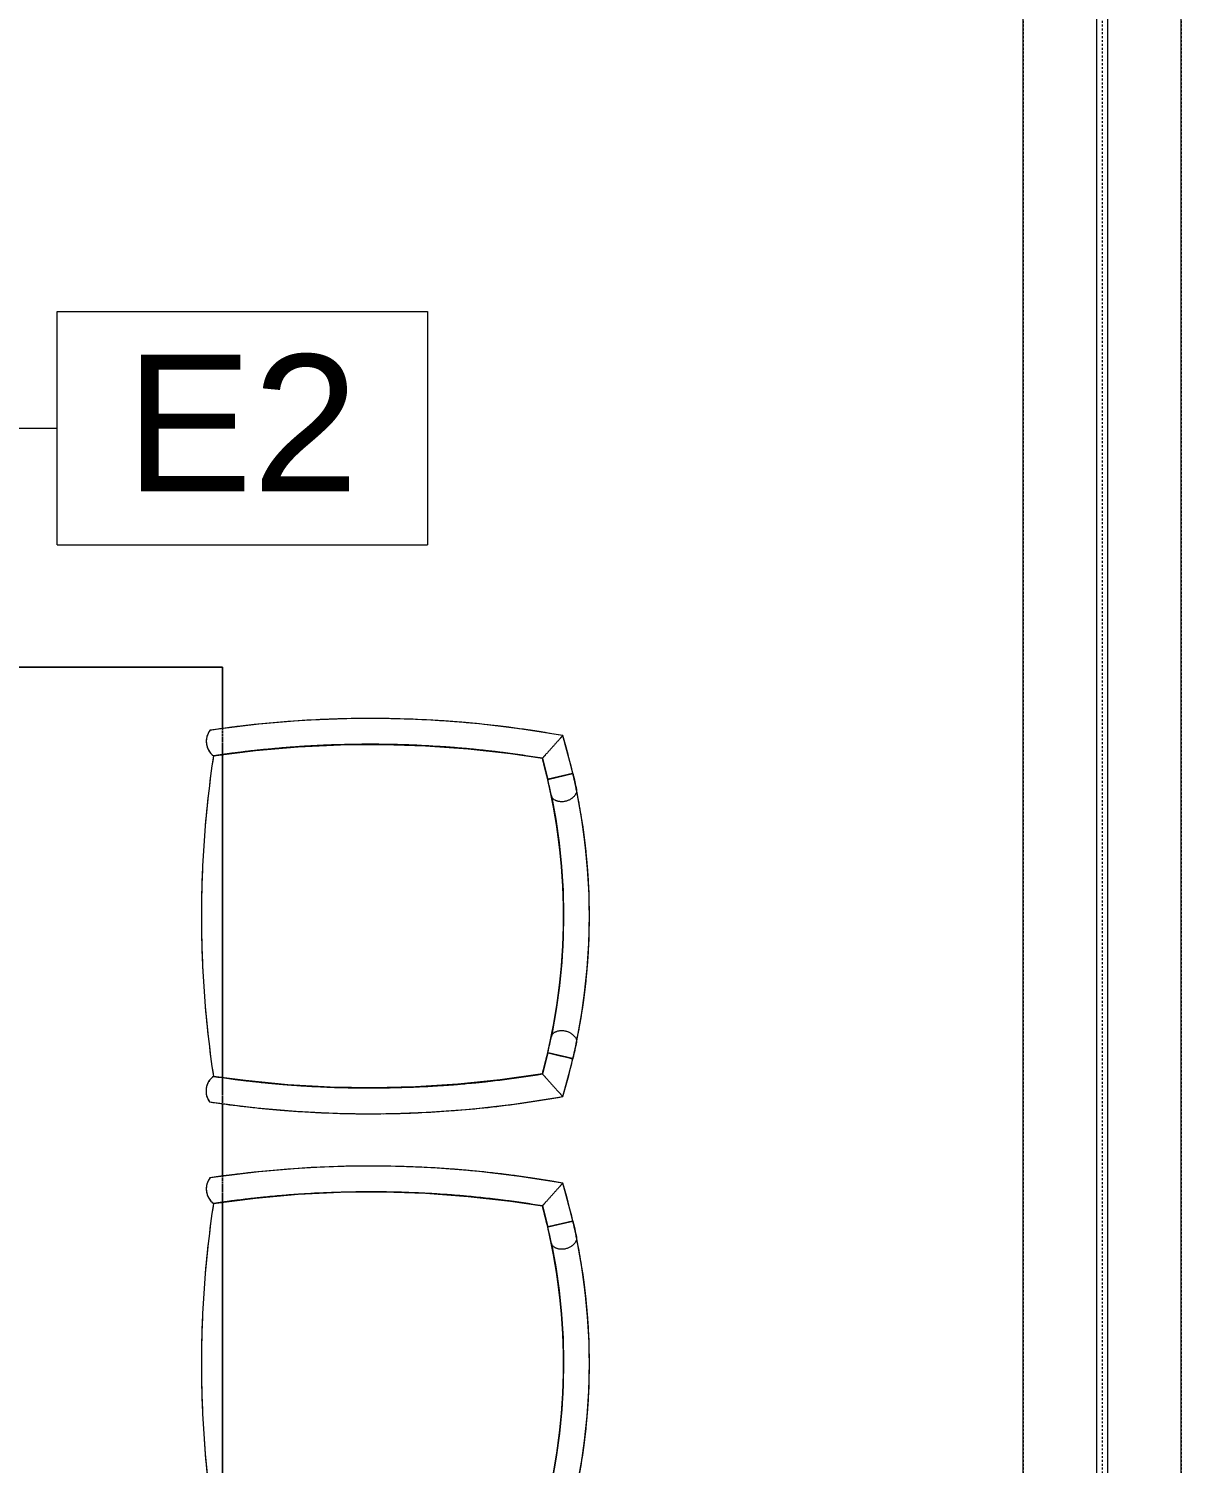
# Model space of a CAD drawing. Header units: inches. Extents: x 25273 to 28081, y 11840 to 13753.
# Drawn here: x 26092.5 to 26167.1, y 12304.3 to 12397.2 of the extents above; entities that cross this region are included whole.
import ezdxf

# ---------------------------------------------------------------- set-up
doc = ezdxf.new("R2010")
doc.units = ezdxf.units.IN
doc.header["$MEASUREMENT"] = 0
doc.linetypes.add('X1$0$Dash', pattern=[0.25, 0.125, -0.125])
for name, color, linetype, lineweight in [('X1$0$A-ANNO-KEYN', 231, 'Continuous', 9), ('X1$0$I-FURN', 30, 'Continuous', 9), ('X1$0$Q-SPCQ', 91, 'Continuous', 9), ('X1$0$Q-SPCQ-HDLN', 91, 'X1$0$Dash', 9)]:
    doc.layers.add(name, color=color, linetype=linetype, lineweight=lineweight)
doc.styles.add('X1$0$Arial', font='arial.ttf', dxfattribs={"height": 8.851796})

# ---------------------------------------------------------------- blocks, each defined once
blk = doc.blocks.new('X1$0$W- Folding_Partition - Modernfold 942-5327039-FIRST FLOOR POWER _ SIGNAL')
at = {"layer": 'X1$0$Q-SPCQ'}
for p, q in [((-356.837, 1.125), (-17.5, 1.125)), ((-17.5, -3.625), (-356.837, -3.625)), ((-356.837, -4.375), (-17.5, -4.375)), ((-356.837, -9.125), (-17.5, -9.125))]:
    blk.add_line(p, q, dxfattribs=at)
at = {"layer": 'X1$0$Q-SPCQ-HDLN'}
for p, q in [((-19, 1.125), (-355.587, 1.125)), ((-19, -4), (-355.587, -4)), ((-19, -9.125), (-355.587, -9.125))]:
    blk.add_line(p, q, dxfattribs=at)
blk = doc.blocks.new('X1$0$30 x 60 table1 - 30 x 60 table-4776371-FIRST FLOOR POWER _ SIGNAL')
at = {"layer": 'X1$0$I-FURN'}
for p, q in [((1903.347, 802.445), (1873.347, 802.445)), ((1873.347, 802.445), (1873.347, 799.712)), ((1873.347, 799.712), (1873.347, 802.445)), ((1873.347, 802.445), (1903.347, 802.445)), ((1903.347, 742.445), (1903.347, 802.445)), ((1903.347, 802.445), (1903.347, 771.851)), ((1873.347, 799.683), (1873.347, 799.629)), ((1873.347, 799.629), (1873.347, 799.683)), ((1873.347, 799.617), (1873.347, 799.54)), ((1873.347, 799.54), (1873.347, 799.617)), ((1873.347, 799.516), (1873.347, 799.246)), ((1873.347, 799.246), (1873.347, 799.516)), ((1873.347, 799.209), (1873.347, 799.059)), ((1873.347, 799.059), (1873.347, 799.209)), ((1873.347, 799.036), (1873.347, 798.495)), ((1873.347, 798.495), (1873.347, 799.036)), ((1873.347, 798.476), (1873.347, 798.218)), ((1873.347, 798.218), (1873.347, 798.476)), ((1873.347, 798.201), (1873.347, 798.123)), ((1873.347, 798.123), (1873.347, 798.201)), ((1873.347, 798.106), (1873.347, 798.054)), ((1873.347, 798.054), (1873.347, 798.106)), ((1873.347, 798.025), (1873.347, 777.134)), ((1873.347, 777.134), (1873.347, 798.025)), ((1873.347, 777.101), (1873.347, 777.049)), ((1873.347, 777.049), (1873.347, 777.101)), ((1873.347, 777.047), (1873.347, 776.964)), ((1873.347, 776.964), (1873.347, 777.047)), ((1873.347, 776.934), (1873.347, 776.833)), ((1873.347, 776.833), (1873.347, 776.934)), ((1873.347, 776.82), (1873.347, 776.508)), ((1873.347, 776.508), (1873.347, 776.82)), ((1873.347, 776.476), (1873.347, 776.32)), ((1873.347, 776.32), (1873.347, 776.476)), ((1873.347, 776.29), (1873.347, 775.941)), ((1873.347, 775.941), (1873.347, 776.29)), ((1873.347, 775.905), (1873.347, 775.78)), ((1873.347, 775.78), (1873.347, 775.905)), ((1873.347, 775.738), (1873.347, 775.642)), ((1873.347, 775.642), (1873.347, 775.738)), ((1873.347, 775.636), (1873.347, 775.551)), ((1873.347, 775.551), (1873.347, 775.636)), ((1873.347, 775.516), (1873.347, 775.468)), ((1873.347, 775.468), (1873.347, 775.516)), ((1873.347, 775.446), (1873.347, 770.712)), ((1873.347, 770.712), (1873.347, 775.446)), ((1903.347, 771.851), (1903.347, 742.445)), ((1873.347, 770.683), (1873.347, 770.629)), ((1873.347, 770.629), (1873.347, 770.683)), ((1873.347, 770.617), (1873.347, 770.54)), ((1873.347, 770.54), (1873.347, 770.617)), ((1873.347, 770.516), (1873.347, 770.246)), ((1873.347, 770.246), (1873.347, 770.516)), ((1873.347, 770.209), (1873.347, 770.059)), ((1873.347, 770.059), (1873.347, 770.209)), ((1873.347, 770.036), (1873.347, 769.495)), ((1873.347, 769.495), (1873.347, 770.036)), ((1873.347, 769.476), (1873.347, 769.218)), ((1873.347, 769.218), (1873.347, 769.476)), ((1873.347, 769.201), (1873.347, 769.123)), ((1873.347, 769.123), (1873.347, 769.201)), ((1873.347, 769.106), (1873.347, 769.054)), ((1873.347, 769.054), (1873.347, 769.106)), ((1873.347, 769.025), (1873.347, 748.134)), ((1873.347, 748.134), (1873.347, 769.025)), ((1873.347, 748.101), (1873.347, 748.049)), ((1873.347, 748.049), (1873.347, 748.101)), ((1873.347, 748.047), (1873.347, 747.964)), ((1873.347, 747.964), (1873.347, 748.047)), ((1873.347, 747.934), (1873.347, 747.833)), ((1873.347, 747.833), (1873.347, 747.934)), ((1873.347, 747.82), (1873.347, 747.508)), ((1873.347, 747.508), (1873.347, 747.82)), ((1873.347, 747.476), (1873.347, 747.32)), ((1873.347, 747.32), (1873.347, 747.476)), ((1873.347, 747.29), (1873.347, 746.941)), ((1873.347, 746.941), (1873.347, 747.29)), ((1873.347, 746.905), (1873.347, 746.78)), ((1873.347, 746.78), (1873.347, 746.905)), ((1873.347, 746.738), (1873.347, 746.642)), ((1873.347, 746.642), (1873.347, 746.738)), ((1873.347, 746.636), (1873.347, 746.551)), ((1873.347, 746.551), (1873.347, 746.636)), ((1873.347, 746.516), (1873.347, 746.468)), ((1873.347, 746.468), (1873.347, 746.516)), ((1873.347, 746.446), (1873.347, 742.445)), ((1873.347, 742.445), (1873.347, 746.446)), ((1873.347, 742.445), (1903.347, 742.445)), ((1902.845, 742.445), (1873.347, 742.445)), ((1903.347, 742.445), (1902.845, 742.445))]:
    blk.add_line(p, q, dxfattribs=at)
blk = doc.blocks.new('X1$0$F-Chairs1 - Side 05-4768635-FIRST FLOOR POWER _ SIGNAL')
at = {"layer": 'X1$0$I-FURN'}
for p, q in [((-10.988, 18.666), (-10.995, 18.568)), ((-8.858, 2.702), (-10.224, 3.05)), ((10.224, 3.05), (8.858, 2.702)), ((-9.242, 1.073), (-8.858, 2.702)), ((-8.865, 2.674), (-9.235, 1.101)), ((-9.235, 1.101), (-8.865, 2.674)), ((-9.05, 1.887), (-9.1, 1.677)), ((-9, 2.098), (-9.05, 1.887)), ((-8.954, 2.295), (-9, 2.098)), ((-8.865, 2.674), (-8.954, 2.295)), ((-8.858, 2.702), (-8.865, 2.674)), ((8.863, 2.681), (8.858, 2.702)), ((8.858, 2.702), (9.242, 1.073)), ((8.877, 2.621), (8.863, 2.681)), ((8.863, 2.681), (9.235, 1.101)), ((9.235, 1.101), (8.863, 2.681)), ((8.9, 2.524), (8.877, 2.621)), ((8.93, 2.395), (8.9, 2.524)), ((8.967, 2.241), (8.93, 2.395)), ((9.05, 1.887), (8.967, 2.241)), ((9.242, 1.073), (9.05, 1.887)), ((-9.216, 1.182), (-9.242, 1.073)), ((-9.242, 1.073), (-9.196, 1.062)), ((-9.185, 1.312), (-9.216, 1.182)), ((-9.146, 1.48), (-9.185, 1.312)), ((-9.1, 1.677), (-9.146, 1.48)), ((-2.068, 1.729), (-2.015, 1.726)), ((-2.015, 1.726), (-2.068, 1.729)), ((-1.877, 1.719), (-1.939, 1.722)), ((1.939, 1.722), (1.877, 1.719)), ((2.015, 1.726), (2.068, 1.729)), ((2.068, 1.729), (2.015, 1.726)), ((9.196, 1.062), (9.242, 1.073))]:
    blk.add_line(p, q, dxfattribs=at)
at = {"layer": 'X1$0$I-FURN', "flags": 128}
for points in [[(-12.036, 24.605), (-12.396, 21.804), (-12.644, 18.991), (-12.779, 16.17), (-12.801, 13.346), (-12.71, 10.524), (-12.506, 7.707), (-12.19, 4.901), (-11.762, 2.109), (-11.695, 1.733)], [(-11.157, 24.825), (-11.35, 24.838), (-11.533, 24.821), (-11.696, 24.78), (-11.833, 24.726), (-11.94, 24.669), (-12.011, 24.623), (-12.036, 24.605)], [(-10.381, 24.358), (-10.4, 24.383), (-10.454, 24.448), (-10.539, 24.533), (-10.654, 24.625), (-10.798, 24.711), (-10.968, 24.781), (-11.157, 24.825)], [(-10.224, 3.05), (-10.616, 5.779), (-10.898, 8.521), (-11.07, 11.273), (-11.132, 14.029), (-11.084, 16.786), (-10.926, 19.539), (-10.658, 22.283), (-10.381, 24.358)], [(10.381, 24.358), (10.732, 21.624), (10.974, 18.877), (11.106, 16.123), (11.128, 13.366), (11.039, 10.611), (10.84, 7.861), (10.531, 5.121), (10.224, 3.05)], [(11.158, 24.812), (10.97, 24.77), (10.8, 24.703), (10.655, 24.619), (10.54, 24.529), (10.454, 24.446), (10.4, 24.383), (10.381, 24.358)], [(12.04, 24.579), (12.014, 24.598), (11.943, 24.646), (11.836, 24.705), (11.699, 24.761), (11.536, 24.804), (11.352, 24.823), (11.158, 24.812)], [(11.695, 1.733), (12.139, 4.522), (12.47, 7.326), (12.689, 10.142), (12.795, 12.964), (12.788, 15.788), (12.669, 18.609), (12.436, 21.424), (12.091, 24.227), (12.04, 24.579)], [(7.794, 2.467), (6.273, 2.186), (4.743, 1.965), (3.205, 1.806), (1.661, 1.709), (0.115, 1.673), (-1.431, 1.7), (-2.975, 1.788), (-4.514, 1.938), (-6.046, 2.149), (-7.568, 2.421), (-7.794, 2.467)], [(-11.695, 1.733), (-10.142, 1.296), (-9.242, 1.073)], [(9.242, 1.073), (10.804, 1.474), (11.695, 1.733)], [(-8.177, 0.838), (-6.591, 0.542), (-4.995, 0.31), (-3.39, 0.143), (-1.78, 0.039), (-0.167, 0), (1.446, 0.026), (3.056, 0.116), (4.662, 0.27), (6.261, 0.489), (7.849, 0.771), (8.177, 0.838)]]:
    blk.add_lwpolyline(points, dxfattribs=at)
at = {"layer": 'X1$0$I-FURN'}
for centre, radius, start, end in [((0, -44.544), 69.68, 81.43212, 98.56788), ((0, -44.544), 69.68, 90, 94.28394), ((0, -44.544), 69.68, 90, 94.28394), ((0, -44.544), 69.68, 85.71606, 90), ((0, -44.544), 69.68, 85.71606, 90), ((57.799, 14.206), 70.605, 171.53082, 180.99603), ((57.799, 14.206), 70.605, 171.53082, 172.21358), ((-11.331, 23.657), 1.181, 36.43135, 126.6303), ((-11.331, 23.657), 1.181, 121.28212, 125.22045), ((-11.331, 23.657), 1.181, 115.24195, 121.27465), ((-11.331, 23.657), 1.181, 108.16448, 112.80226), ((-11.331, 23.657), 1.181, 101.93611, 108.14458), ((-11.331, 23.657), 1.181, 90.94027, 99.8598), ((-11.331, 23.657), 1.181, 81.48961, 85.91432), ((-11.331, 23.657), 1.181, 77.13788, 81.47183), ((57.799, 14.206), 68.932, 171.53082, 181.05057), ((-11.331, 23.657), 1.181, 63.13101, 72.02423), ((-11.331, 23.657), 1.181, 54.85079, 61.1686), ((-11.331, 23.657), 1.181, 50.26347, 54.82652), ((-11.331, 23.657), 1.181, 41.74044, 47.77297), ((57.799, 14.206), 68.932, 171.53082, 172.02337), ((57.799, 14.206), 68.932, 171.53082, 172.02337), ((57.799, 14.206), 68.932, 171.53082, 172.0236), ((-11.331, 23.657), 1.181, 37.82176, 41.72575), ((0, -44.544), 69.68, 94.28394, 98.56788), ((0, -44.544), 69.68, 94.28394, 98.56788), ((0, -44.544), 69.68, 81.43212, 85.71606), ((0, -44.544), 69.68, 81.43212, 85.71606), ((11.32, 23.642), 1.181, 52.47253, 142.68503), ((-57.799, 14.206), 68.932, 358.94943, 8.46918), ((-57.799, 14.206), 68.932, 7.97663, 8.46918), ((-57.799, 14.206), 68.932, 7.97663, 8.46918), ((-57.799, 14.206), 68.932, 7.97647, 8.46918), ((11.32, 23.642), 1.181, 137.46207, 141.31512), ((11.32, 23.642), 1.181, 131.48891, 137.46041), ((11.32, 23.642), 1.181, 124.45719, 128.82712), ((11.32, 23.642), 1.181, 116.91003, 124.45019), ((11.32, 23.642), 1.181, 107.31882, 116.19464), ((11.32, 23.642), 1.181, 97.89289, 102.02312), ((11.32, 23.642), 1.181, 93.19609, 97.88264), ((11.32, 23.642), 1.181, 79.45224, 88.3969), ((11.32, 23.642), 1.181, 71.13505, 77.04963), ((11.32, 23.642), 1.181, 66.26807, 71.11664), ((11.32, 23.642), 1.181, 57.91362, 64.01437), ((11.32, 23.642), 1.181, 53.90433, 57.89155), ((-57.799, 14.206), 70.605, 359.00397, 8.46918), ((-57.799, 14.206), 70.605, 7.78644, 8.44807), ((57.799, 14.206), 70.605, 172.21358, 175.25979), ((57.799, 14.206), 68.932, 172.02337, 176.13931), ((57.799, 14.206), 68.932, 172.02337, 176.13931), ((57.799, 14.206), 68.932, 172.0236, 175.7586), ((-57.799, 14.206), 68.932, 3.86069, 7.97663), ((-57.799, 14.206), 68.932, 3.86069, 7.97663), ((-57.799, 14.206), 68.932, 4.02327, 7.97647), ((-57.799, 14.206), 70.605, 4.72333, 7.78644), ((57.799, 14.206), 70.605, 175.26039, 178.98875), ((-57.799, 14.206), 70.605, 0.99858, 4.72318), ((57.799, 14.206), 68.932, 176.28429, 177.6702), ((57.799, 14.206), 68.932, 176.14562, 176.37249), ((57.799, 14.206), 68.932, 176.14562, 176.29069), ((57.799, 14.206), 68.932, 176.14007, 176.27834), ((57.799, 14.206), 68.932, 175.97764, 176.13556), ((57.799, 14.206), 68.932, 175.7586, 175.97673), ((-57.799, 14.206), 68.932, 3.86026, 4.02301), ((-57.799, 14.206), 68.932, 3.74234, 3.86069), ((-57.799, 14.206), 68.932, 3.74234, 3.86069), ((-57.799, 14.206), 68.932, 3.72227, 3.86026), ((-57.799, 14.206), 68.932, 2.33151, 3.71634), ((-57.799, 14.206), 68.932, 2.33188, 3.67325), ((-57.799, 14.206), 68.932, 2.33188, 3.67325), ((57.799, 14.206), 68.932, 176.37249, 177.66812), ((57.799, 14.206), 68.932, 176.37249, 177.66812), ((57.799, 14.206), 68.932, 177.66812, 180.74873), ((57.799, 14.206), 68.932, 177.66812, 180.74873), ((57.799, 14.206), 68.932, 177.6702, 180.29155), ((-57.799, 14.206), 68.932, 359.80878, 2.33188), ((-57.799, 14.206), 68.932, 359.80878, 2.33188), ((-57.799, 14.206), 68.932, 0.26183, 2.33151), ((57.799, 14.206), 70.605, 178.98924, 181.09655), ((-57.799, 14.206), 70.605, 357.27384, 0.99844), ((-57.799, 14.206), 68.932, 359.25127, 359.80878), ((-57.799, 14.206), 68.932, 359.25127, 359.80878), ((-57.799, 14.206), 68.932, 359.57736, 0.26183), ((57.799, 14.206), 68.932, 180.29155, 180.42264), ((57.799, 14.206), 68.932, 180.45244, 180.74958), ((57.799, 14.206), 68.932, 180.74873, 181.05057), ((57.799, 14.206), 68.932, 180.74873, 181.05057), ((57.799, 14.206), 68.932, 180.74958, 181.03006), ((-57.799, 14.206), 68.932, 358.94943, 359.11884), ((-57.799, 14.206), 68.932, 358.94943, 359.11884), ((-57.799, 14.206), 68.932, 358.97034, 359.25062), ((-57.799, 14.206), 68.932, 359.11884, 359.25127), ((-57.799, 14.206), 68.932, 359.11884, 359.25127), ((-57.799, 14.206), 68.932, 359.25062, 359.57714), ((57.799, 14.206), 70.605, 180.99603, 190.17565), ((57.799, 14.206), 70.605, 181.12528, 182.71772), ((57.799, 14.206), 68.932, 181.05057, 189.31445), ((57.799, 14.206), 68.932, 181.05057, 183.59598), ((57.799, 14.206), 68.932, 181.05057, 183.59598), ((57.799, 14.206), 68.932, 181.07953, 183.59584), ((-57.799, 14.206), 68.932, 350.68555, 358.94943), ((-57.799, 14.206), 68.932, 356.40429, 358.59288), ((-57.799, 14.206), 68.932, 358.14357, 358.65325), ((-57.799, 14.206), 68.932, 358.14357, 358.65325), ((-57.799, 14.206), 68.932, 358.59288, 358.92089), ((-57.799, 14.206), 68.932, 358.65325, 358.94943), ((-57.799, 14.206), 68.932, 358.65325, 358.94943), ((-57.799, 14.206), 70.605, 349.82435, 359.00397), ((-57.799, 14.206), 68.932, 356.40402, 358.14357), ((-57.799, 14.206), 68.932, 356.40402, 358.14357), ((57.799, 14.206), 70.605, 182.71807, 186.44668), ((-57.799, 14.206), 70.605, 353.5491, 357.27371), ((57.799, 14.206), 68.932, 183.59598, 185.01919), ((57.799, 14.206), 68.932, 183.59598, 185.01919), ((57.799, 14.206), 68.932, 183.59584, 184.86854), ((-57.799, 14.206), 68.932, 354.98081, 356.40402), ((-57.799, 14.206), 68.932, 354.98081, 356.40402), ((-57.799, 14.206), 68.932, 355.13146, 356.40429), ((57.799, 14.206), 68.932, 184.86893, 185.01962), ((57.799, 14.206), 68.932, 185.01962, 185.19314), ((57.799, 14.206), 68.932, 185.03172, 185.18251), ((57.799, 14.206), 68.932, 185.03172, 185.18251), ((57.799, 14.206), 68.932, 185.18251, 189.31445), ((57.799, 14.206), 68.932, 185.18251, 189.31445), ((57.799, 14.206), 68.932, 185.20109, 189.31445), ((-57.799, 14.206), 68.932, 350.68555, 354.96828), ((-57.799, 14.206), 68.932, 350.68555, 354.81749), ((-57.799, 14.206), 68.932, 350.68555, 354.79913), ((-57.799, 14.206), 68.932, 354.80707, 354.98047), ((-57.799, 14.206), 68.932, 354.81749, 354.96828), ((-57.799, 14.206), 68.932, 354.98047, 355.13129), ((57.799, 14.206), 70.605, 186.44689, 190.17565), ((-57.799, 14.206), 70.605, 349.82435, 353.549), ((0, 40.335), 38.662, 254.66605, 285.33395), ((0, 40.335), 38.662, 254.66605, 259.88781), ((0, 40.335), 38.662, 254.66605, 259.88781), ((0, 40.335), 38.662, 254.66605, 256.75454), ((0, 40.335), 38.662, 280.11219, 285.33395), ((0, 40.335), 38.662, 280.11219, 285.33395), ((0, 40.335), 38.662, 283.24546, 284.2897), ((0, 40.335), 38.662, 284.2897, 285.33395), ((0, 40.335), 38.662, 256.75454, 259.28332), ((0, 40.335), 38.662, 259.28332, 260.67135), ((0, 40.335), 38.662, 259.88781, 260.41991), ((0, 40.335), 38.662, 259.88781, 260.41991), ((0, 40.335), 38.662, 260.41991, 260.67398), ((0, 40.335), 38.662, 260.41991, 260.67398), ((0, 40.335), 38.662, 260.67135, 261.08965), ((0, 40.335), 38.662, 260.67398, 260.79963), ((0, 40.335), 38.662, 260.67398, 261.02756), ((0, 40.335), 38.662, 260.79963, 261.02756), ((0, 40.335), 38.662, 261.02756, 261.65191), ((0, 40.335), 38.662, 261.02756, 261.65191), ((0, 40.335), 38.662, 261.08965, 261.36682), ((0, 40.335), 38.662, 261.36682, 261.69183), ((0, 40.335), 38.662, 261.65191, 261.85219), ((0, 40.335), 38.662, 261.65191, 261.85219), ((0, 40.335), 38.662, 261.69183, 262.05273), ((0, 40.335), 38.662, 261.85219, 265.95503), ((0, 40.335), 38.662, 261.85219, 265.95503), ((0, 40.335), 38.662, 262.05273, 262.32622), ((0, 40.335), 38.662, 262.32622, 262.49872), ((0, 40.335), 38.662, 262.49872, 263.16338), ((0, 40.335), 38.662, 263.16338, 265.71334), ((0, 40.335), 38.662, 274.04497, 278.14781), ((0, 40.335), 38.662, 274.04497, 278.14781), ((0, 40.335), 38.662, 274.28666, 276.83662), ((0, 40.335), 38.662, 276.83662, 277.50128), ((0, 40.335), 38.662, 277.50128, 277.67378), ((0, 40.335), 38.662, 277.67378, 278.30817), ((0, 40.335), 38.662, 278.14781, 278.34809), ((0, 40.335), 38.662, 278.14781, 278.34809), ((0, 40.335), 38.662, 278.30817, 278.63318), ((0, 40.335), 38.662, 278.34809, 278.97244), ((0, 40.335), 38.662, 278.34809, 278.97244), ((0, 40.335), 38.662, 278.63318, 278.91035), ((0, 40.335), 38.662, 278.91035, 279.32865), ((0, 40.335), 38.662, 278.97244, 279.32602), ((0, 40.335), 38.662, 278.97244, 279.20037), ((0, 40.335), 38.662, 279.20037, 279.32602), ((0, 40.335), 38.662, 279.32602, 279.58009), ((0, 40.335), 38.662, 279.32602, 279.58009), ((0, 40.335), 38.662, 279.32865, 280.70733), ((0, 40.335), 38.662, 279.58009, 280.11219), ((0, 40.335), 38.662, 279.58009, 280.11219), ((0, 40.335), 38.662, 280.71668, 283.24546), ((0, 40.335), 40.335, 253.14459, 286.85541), ((0, 40.335), 40.335, 253.14459, 256.75454), ((0, 40.335), 40.335, 256.82105, 257.0112), ((0, 40.335), 40.335, 257.01211, 257.32251), ((0, 40.335), 40.335, 257.3256, 257.75132), ((0, 40.335), 38.662, 265.71334, 266.26853), ((0, 40.335), 38.662, 265.95503, 266.883), ((0, 40.335), 38.662, 265.95503, 266.883), ((0, 40.335), 38.662, 266.26853, 266.90281), ((0, 40.335), 38.662, 266.95082, 267.12529), ((0, 40.335), 38.662, 267.01253, 267.24505), ((0, 40.335), 38.662, 267.01253, 267.24505), ((0, 40.335), 38.662, 267.21752, 267.34226), ((0, 40.335), 38.662, 267.24505, 272.75495), ((0, 40.335), 38.662, 267.24505, 272.75495), ((0, 40.335), 38.662, 267.36015, 267.50142), ((0, 40.335), 38.662, 267.51483, 272.48517), ((0, 40.335), 38.662, 272.49858, 272.63985), ((0, 40.335), 38.662, 272.65774, 272.78248), ((0, 40.335), 38.662, 272.75495, 272.98747), ((0, 40.335), 38.662, 272.75495, 272.98747), ((0, 40.335), 38.662, 272.87471, 273.08387), ((0, 40.335), 38.662, 273.09719, 273.73147), ((0, 40.335), 38.662, 273.117, 274.04497), ((0, 40.335), 38.662, 273.117, 274.04497), ((0, 40.335), 38.662, 273.73147, 274.28666), ((0, 40.335), 40.335, 282.24868, 282.6744), ((0, 40.335), 40.335, 282.67749, 282.98789), ((0, 40.335), 40.335, 282.9888, 283.17895), ((0, 40.335), 40.335, 283.24546, 286.85541), ((0, 40.335), 40.335, 257.81163, 258.34667), ((0, 40.335), 40.335, 258.40115, 260.64623), ((0, 40.335), 40.335, 260.64623, 262.48225), ((0, 40.335), 40.335, 262.48225, 266.60596), ((0, 40.335), 40.335, 266.60596, 267.48813), ((0, 40.335), 40.335, 267.48813, 272.51187), ((0, 40.335), 40.335, 272.51187, 273.39404), ((0, 40.335), 40.335, 273.39404, 277.51775), ((0, 40.335), 40.335, 277.51775, 279.35377), ((0, 40.335), 40.335, 279.35377, 281.59885), ((0, 40.335), 40.335, 281.65333, 282.18837)]:
    blk.add_arc(centre, radius, start, end, dxfattribs=at)
for points, knots in [([(-10.224, 3.05), (-10.224, 3.049), (-10.231, 3.042), (-10.253, 3.023), (-10.275, 3.004), (-10.303, 2.979), (-10.336, 2.948), (-10.374, 2.914), (-10.409, 2.883), (-10.438, 2.857), (-10.469, 2.83), (-10.509, 2.793), (-10.56, 2.747), (-10.613, 2.699), (-10.669, 2.651), (-10.725, 2.6), (-10.782, 2.548), (-10.841, 2.495), (-10.9, 2.443), (-10.959, 2.39), (-11.018, 2.336), (-11.078, 2.284), (-11.137, 2.232), (-11.194, 2.18), (-11.251, 2.129), (-11.306, 2.08), (-11.359, 2.033), (-11.41, 1.987), (-11.459, 1.943), (-11.504, 1.903), (-11.546, 1.866), (-11.584, 1.832), (-11.617, 1.803), (-11.654, 1.77), (-11.686, 1.742), (-11.696, 1.734), (-11.695, 1.733)], [-1, -1, -1, -1, -0.944444, -0.916667, -0.888889, -0.861111, -0.833333, -0.805556, -0.777778, -0.763889, -0.75, -0.722222, -0.694444, -0.666667, -0.638889, -0.611111, -0.583333, -0.555556, -0.527778, -0.5, -0.472222, -0.444444, -0.416667, -0.388889, -0.361111, -0.333333, -0.305556, -0.277778, -0.25, -0.222222, -0.194444, -0.166667, -0.138889, -0.111111, -0.055556, 0, 0, 0, 0]), ([(11.695, 1.733), (11.696, 1.734), (11.686, 1.742), (11.654, 1.77), (11.617, 1.803), (11.584, 1.832), (11.546, 1.866), (11.511, 1.897), (11.481, 1.923), (11.451, 1.95), (11.41, 1.987), (11.359, 2.033), (11.306, 2.08), (11.251, 2.129), (11.194, 2.18), (11.137, 2.231), (11.078, 2.284), (11.018, 2.336), (10.959, 2.389), (10.9, 2.443), (10.841, 2.495), (10.782, 2.548), (10.725, 2.6), (10.669, 2.651), (10.613, 2.699), (10.56, 2.747), (10.509, 2.793), (10.461, 2.837), (10.416, 2.877), (10.374, 2.914), (10.336, 2.948), (10.303, 2.979), (10.275, 3.004), (10.253, 3.023), (10.231, 3.042), (10.224, 3.049), (10.224, 3.05)], [-1, -1, -1, -1, -0.944444, -0.888889, -0.861111, -0.833333, -0.805556, -0.777778, -0.763889, -0.75, -0.722222, -0.694444, -0.666667, -0.638889, -0.611111, -0.583333, -0.555556, -0.527778, -0.5, -0.472222, -0.444444, -0.416667, -0.388889, -0.361111, -0.333333, -0.305556, -0.277778, -0.25, -0.222222, -0.194444, -0.166667, -0.138889, -0.111111, -0.083333, -0.055556, 0, 0, 0, 0]), ([(-8.858, 2.702), (-8.857, 2.701), (-8.827, 2.694), (-8.674, 2.659), (-8.359, 2.587), (-8.002, 2.51), (-7.794, 2.467)], [0, 0, 0, 0, 0.2, 0.4, 0.7, 1, 1, 1, 1]), ([(-7.794, 2.467), (-7.727, 2.453), (-7.635, 2.398), (-7.539, 2.275), (-7.495, 2.191), (-7.465, 2.119), (-7.444, 2.054), (-7.431, 1.999), (-7.422, 1.942), (-7.413, 1.865), (-7.41, 1.768), (-7.416, 1.673), (-7.432, 1.574), (-7.458, 1.474), (-7.488, 1.387), (-7.521, 1.312), (-7.558, 1.244), (-7.598, 1.18), (-7.639, 1.122), (-7.682, 1.07), (-7.727, 1.023), (-7.774, 0.98), (-7.836, 0.931), (-7.915, 0.882), (-8.039, 0.832), (-8.123, 0.827), (-8.177, 0.838)], [-1, -1, -1, -1, -0.861111, -0.791667, -0.756944, -0.722222, -0.6875, -0.670139, -0.652778, -0.618056, -0.583333, -0.548611, -0.513889, -0.479167, -0.444444, -0.416667, -0.388889, -0.361111, -0.333333, -0.305556, -0.277778, -0.25, -0.222222, -0.166667, -0.111111, 0, 0, 0, 0]), ([(8.177, 0.838), (8.11, 0.825), (8.002, 0.838), (7.863, 0.912), (7.786, 0.97), (7.727, 1.022), (7.68, 1.072), (7.644, 1.116), (7.61, 1.163), (7.567, 1.227), (7.521, 1.312), (7.483, 1.399), (7.452, 1.494), (7.428, 1.594), (7.415, 1.685), (7.41, 1.768), (7.412, 1.846), (7.419, 1.921), (7.429, 1.991), (7.445, 2.056), (7.465, 2.119), (7.489, 2.177), (7.523, 2.247), (7.574, 2.323), (7.665, 2.417), (7.74, 2.455), (7.794, 2.467)], [-1, -1, -1, -1, -0.861111, -0.791667, -0.756944, -0.722222, -0.6875, -0.670139, -0.652778, -0.618056, -0.583333, -0.548611, -0.513889, -0.479167, -0.444444, -0.416667, -0.388889, -0.361111, -0.333333, -0.305556, -0.277778, -0.25, -0.222222, -0.166667, -0.111111, 0, 0, 0, 0]), ([(7.794, 2.467), (7.932, 2.495), (8.183, 2.549), (8.53, 2.626), (8.79, 2.686), (8.857, 2.701), (8.858, 2.702)], [0, 0, 0, 0, 0.2, 0.4, 0.7, 1, 1, 1, 1]), ([(-8.177, 0.838), (-8.316, 0.866), (-8.567, 0.92), (-8.914, 0.997), (-9.173, 1.057), (-9.24, 1.073), (-9.242, 1.073)], [0, 0, 0, 0, 0.2, 0.4, 0.7, 1, 1, 1, 1]), ([(9.242, 1.073), (9.241, 1.073), (9.21, 1.066), (9.058, 1.03), (8.742, 0.958), (8.385, 0.881), (8.177, 0.838)], [0, 0, 0, 0, 0.2, 0.4, 0.7, 1, 1, 1, 1])]:
    blk.add_open_spline(points, degree=3, knots=knots, dxfattribs=at)
blk = doc.blocks.new('X1$0$F-Chairs1 - Side 05-V1-FIRST FLOOR POWER _ SIGNAL')
at = {"layer": 'X1$0$I-FURN'}
for p, q in [((-10.988, 18.666), (-10.995, 18.568)), ((-8.858, 2.702), (-10.224, 3.05)), ((10.224, 3.05), (8.858, 2.702)), ((-9.242, 1.073), (-8.858, 2.702)), ((-8.865, 2.674), (-9.235, 1.101)), ((-9.235, 1.101), (-8.865, 2.674)), ((-9.05, 1.887), (-9.1, 1.677)), ((-8.865, 2.674), (-9.05, 1.887)), ((-8.858, 2.702), (-8.865, 2.674)), ((8.863, 2.681), (8.858, 2.702)), ((8.858, 2.702), (9.242, 1.073)), ((8.877, 2.621), (8.863, 2.681)), ((8.863, 2.681), (9.235, 1.101)), ((9.235, 1.101), (8.863, 2.681)), ((8.9, 2.524), (8.877, 2.621)), ((8.93, 2.395), (8.9, 2.524)), ((8.967, 2.241), (8.93, 2.395)), ((9.05, 1.887), (8.967, 2.241)), ((9.242, 1.073), (9.05, 1.887)), ((-9.235, 1.101), (-9.242, 1.073)), ((-9.242, 1.073), (-9.196, 1.062)), ((-9.216, 1.182), (-9.235, 1.101)), ((-9.185, 1.312), (-9.216, 1.182)), ((-9.146, 1.48), (-9.185, 1.312)), ((-9.1, 1.677), (-9.146, 1.48)), ((-2.068, 1.729), (-2.015, 1.726)), ((-2.015, 1.726), (-2.068, 1.729)), ((-1.877, 1.719), (-1.939, 1.722)), ((1.939, 1.722), (1.877, 1.719)), ((2.015, 1.726), (2.068, 1.729)), ((2.068, 1.729), (2.015, 1.726)), ((9.196, 1.062), (9.242, 1.073))]:
    blk.add_line(p, q, dxfattribs=at)
at = {"layer": 'X1$0$I-FURN', "flags": 128}
for points in [[(-12.036, 24.605), (-12.396, 21.804), (-12.644, 18.991), (-12.779, 16.17), (-12.801, 13.346), (-12.71, 10.524), (-12.506, 7.707), (-12.19, 4.901), (-11.762, 2.109), (-11.695, 1.733)], [(-11.157, 24.825), (-11.35, 24.838), (-11.533, 24.821), (-11.696, 24.78), (-11.833, 24.726), (-11.94, 24.669), (-12.011, 24.623), (-12.036, 24.605)], [(-10.381, 24.358), (-10.4, 24.383), (-10.454, 24.448), (-10.539, 24.533), (-10.654, 24.625), (-10.798, 24.711), (-10.968, 24.781), (-11.157, 24.825)], [(-10.224, 3.05), (-10.616, 5.779), (-10.898, 8.521), (-11.07, 11.273), (-11.132, 14.029), (-11.084, 16.786), (-10.926, 19.539), (-10.658, 22.283), (-10.381, 24.358)], [(10.381, 24.358), (10.732, 21.624), (10.974, 18.877), (11.106, 16.123), (11.128, 13.366), (11.039, 10.611), (10.84, 7.861), (10.531, 5.121), (10.224, 3.05)], [(11.158, 24.812), (10.97, 24.77), (10.8, 24.703), (10.655, 24.619), (10.54, 24.529), (10.454, 24.446), (10.4, 24.383), (10.381, 24.358)], [(12.04, 24.579), (12.014, 24.598), (11.943, 24.646), (11.836, 24.705), (11.699, 24.761), (11.536, 24.804), (11.352, 24.823), (11.158, 24.812)], [(11.695, 1.733), (12.139, 4.522), (12.47, 7.326), (12.689, 10.142), (12.795, 12.964), (12.788, 15.788), (12.669, 18.609), (12.436, 21.424), (12.091, 24.227), (12.04, 24.579)], [(7.794, 2.467), (6.273, 2.186), (4.743, 1.965), (3.205, 1.806), (1.661, 1.709), (0.115, 1.673), (-1.431, 1.7), (-2.975, 1.788), (-4.514, 1.938), (-6.046, 2.149), (-7.568, 2.421), (-7.794, 2.467)], [(-11.695, 1.733), (-10.142, 1.296), (-9.242, 1.073)], [(9.242, 1.073), (10.804, 1.474), (11.695, 1.733)], [(-8.177, 0.838), (-6.591, 0.542), (-4.995, 0.31), (-3.39, 0.143), (-1.78, 0.039), (-0.167, 0), (1.446, 0.026), (3.056, 0.116), (4.662, 0.27), (6.261, 0.489), (7.849, 0.771), (8.177, 0.838)]]:
    blk.add_lwpolyline(points, dxfattribs=at)
at = {"layer": 'X1$0$I-FURN'}
for centre, radius, start, end in [((0, -44.544), 69.68, 81.43212, 98.56788), ((0, -44.544), 69.68, 90, 98.56788), ((0, -44.544), 69.68, 90, 94.28394), ((0, -44.544), 69.68, 85.71606, 90), ((0, -44.544), 69.68, 81.43212, 90), ((57.799, 14.206), 70.605, 171.53082, 180.99603), ((57.799, 14.206), 70.605, 171.53082, 172.21358), ((-11.331, 23.657), 1.181, 36.43135, 126.6303), ((-11.331, 23.657), 1.181, 121.28212, 125.22045), ((-11.331, 23.657), 1.181, 115.24195, 121.27465), ((-11.331, 23.657), 1.181, 108.16448, 112.80226), ((-11.331, 23.657), 1.181, 101.93611, 108.14458), ((-11.331, 23.657), 1.181, 90.94027, 99.8598), ((-11.331, 23.657), 1.181, 81.48961, 85.91432), ((-11.331, 23.657), 1.181, 77.13788, 81.47183), ((57.799, 14.206), 68.932, 171.53082, 181.05057), ((-11.331, 23.657), 1.181, 63.13101, 72.02423), ((-11.331, 23.657), 1.181, 54.85079, 61.1686), ((-11.331, 23.657), 1.181, 50.26347, 54.82652), ((-11.331, 23.657), 1.181, 41.74044, 47.77297), ((57.799, 14.206), 68.932, 171.53082, 172.02337), ((57.799, 14.206), 68.932, 171.53082, 172.02337), ((57.799, 14.206), 68.932, 171.53082, 172.0236), ((-11.331, 23.657), 1.181, 37.82176, 41.72575), ((0, -44.544), 69.68, 94.28394, 98.56788), ((0, -44.544), 69.68, 81.43212, 85.71606), ((11.32, 23.642), 1.181, 52.47253, 142.68503), ((-57.799, 14.206), 68.932, 358.94943, 8.46918), ((-57.799, 14.206), 68.932, 7.97663, 8.46918), ((-57.799, 14.206), 68.932, 7.97663, 8.46918), ((-57.799, 14.206), 68.932, 7.97647, 8.46918), ((11.32, 23.642), 1.181, 137.46207, 141.31512), ((11.32, 23.642), 1.181, 131.48891, 137.46041), ((11.32, 23.642), 1.181, 124.45719, 128.82712), ((11.32, 23.642), 1.181, 116.91003, 124.45019), ((11.32, 23.642), 1.181, 107.31882, 116.19464), ((11.32, 23.642), 1.181, 97.89289, 102.02312), ((11.32, 23.642), 1.181, 93.19609, 97.88264), ((11.32, 23.642), 1.181, 79.45224, 88.3969), ((11.32, 23.642), 1.181, 71.13505, 77.04963), ((11.32, 23.642), 1.181, 66.26807, 71.11664), ((11.32, 23.642), 1.181, 57.91362, 64.01437), ((11.32, 23.642), 1.181, 53.90433, 57.89155), ((-57.799, 14.206), 70.605, 359.00397, 8.46918), ((-57.799, 14.206), 70.605, 7.78644, 8.44807), ((57.799, 14.206), 70.605, 172.21358, 175.25979), ((57.799, 14.206), 68.932, 172.02337, 176.13931), ((57.799, 14.206), 68.932, 172.02337, 176.13931), ((57.799, 14.206), 68.932, 172.0236, 175.7586), ((-57.799, 14.206), 68.932, 3.86069, 7.97663), ((-57.799, 14.206), 68.932, 3.86069, 7.97663), ((-57.799, 14.206), 68.932, 4.02327, 7.97647), ((-57.799, 14.206), 70.605, 4.72333, 7.78644), ((57.799, 14.206), 70.605, 175.26039, 178.98875), ((-57.799, 14.206), 70.605, 0.99858, 4.72318), ((57.799, 14.206), 68.932, 176.28429, 177.6702), ((57.799, 14.206), 68.932, 176.14562, 176.37249), ((57.799, 14.206), 68.932, 176.14562, 176.29069), ((57.799, 14.206), 68.932, 176.14007, 176.27834), ((57.799, 14.206), 68.932, 175.97764, 176.13556), ((57.799, 14.206), 68.932, 175.7586, 175.97673), ((-57.799, 14.206), 68.932, 3.86026, 4.02301), ((-57.799, 14.206), 68.932, 3.74234, 3.86069), ((-57.799, 14.206), 68.932, 3.74234, 3.86069), ((-57.799, 14.206), 68.932, 3.72227, 3.86026), ((-57.799, 14.206), 68.932, 2.33151, 3.71634), ((-57.799, 14.206), 68.932, 2.33188, 3.67325), ((-57.799, 14.206), 68.932, 2.33188, 3.67325), ((57.799, 14.206), 68.932, 176.37249, 177.66812), ((57.799, 14.206), 68.932, 176.37249, 177.66812), ((57.799, 14.206), 68.932, 177.66812, 180.74873), ((57.799, 14.206), 68.932, 177.66812, 180.74873), ((57.799, 14.206), 68.932, 177.6702, 180.29155), ((-57.799, 14.206), 68.932, 359.80878, 2.33188), ((-57.799, 14.206), 68.932, 359.80878, 2.33188), ((-57.799, 14.206), 68.932, 0.26183, 2.33151), ((57.799, 14.206), 70.605, 178.98924, 181.09655), ((-57.799, 14.206), 70.605, 357.27384, 0.99844), ((-57.799, 14.206), 68.932, 359.25127, 359.80878), ((-57.799, 14.206), 68.932, 359.25127, 359.80878), ((-57.799, 14.206), 68.932, 359.57736, 0.26183), ((57.799, 14.206), 68.932, 180.29155, 180.42264), ((57.799, 14.206), 68.932, 180.45244, 180.74958), ((57.799, 14.206), 68.932, 180.74873, 181.05057), ((57.799, 14.206), 68.932, 180.74873, 181.05057), ((57.799, 14.206), 68.932, 180.74958, 181.03006), ((-57.799, 14.206), 68.932, 358.94943, 359.11884), ((-57.799, 14.206), 68.932, 358.94943, 359.11884), ((-57.799, 14.206), 68.932, 358.97034, 359.25062), ((-57.799, 14.206), 68.932, 359.11884, 359.25127), ((-57.799, 14.206), 68.932, 359.11884, 359.25127), ((-57.799, 14.206), 68.932, 359.25062, 359.57714), ((57.799, 14.206), 70.605, 180.99603, 190.17565), ((57.799, 14.206), 70.605, 181.12528, 182.71772), ((57.799, 14.206), 68.932, 181.05057, 189.31445), ((57.799, 14.206), 68.932, 181.05057, 183.59598), ((57.799, 14.206), 68.932, 181.05057, 183.59598), ((57.799, 14.206), 68.932, 181.07953, 183.59584), ((-57.799, 14.206), 68.932, 350.68555, 358.94943), ((-57.799, 14.206), 68.932, 356.40429, 358.59288), ((-57.799, 14.206), 68.932, 358.14357, 358.65325), ((-57.799, 14.206), 68.932, 358.14357, 358.65325), ((-57.799, 14.206), 68.932, 358.59288, 358.92089), ((-57.799, 14.206), 68.932, 358.65325, 358.94943), ((-57.799, 14.206), 68.932, 358.65325, 358.94943), ((-57.799, 14.206), 70.605, 349.82435, 359.00397), ((-57.799, 14.206), 68.932, 356.40402, 358.14357), ((-57.799, 14.206), 68.932, 356.40402, 358.14357), ((57.799, 14.206), 70.605, 182.71807, 186.44668), ((-57.799, 14.206), 70.605, 353.5491, 357.27371), ((57.799, 14.206), 68.932, 183.59598, 185.01919), ((57.799, 14.206), 68.932, 183.59598, 185.01919), ((57.799, 14.206), 68.932, 183.59584, 184.86854), ((-57.799, 14.206), 68.932, 354.98081, 356.40402), ((-57.799, 14.206), 68.932, 354.98081, 356.40402), ((-57.799, 14.206), 68.932, 355.13146, 356.40429), ((57.799, 14.206), 68.932, 184.86893, 185.01962), ((57.799, 14.206), 68.932, 185.01962, 185.19314), ((57.799, 14.206), 68.932, 185.03172, 185.18251), ((57.799, 14.206), 68.932, 185.03172, 185.18251), ((57.799, 14.206), 68.932, 185.18251, 189.31445), ((57.799, 14.206), 68.932, 185.18251, 189.31445), ((57.799, 14.206), 68.932, 185.20109, 189.31445), ((-57.799, 14.206), 68.932, 350.68555, 354.96828), ((-57.799, 14.206), 68.932, 350.68555, 354.96828), ((-57.799, 14.206), 68.932, 350.68555, 354.79913), ((-57.799, 14.206), 68.932, 354.80707, 354.98047), ((-57.799, 14.206), 68.932, 354.98047, 355.13129), ((57.799, 14.206), 70.605, 186.44689, 190.17565), ((-57.799, 14.206), 70.605, 349.82435, 353.549), ((0, 40.335), 38.662, 254.66605, 285.33395), ((0, 40.335), 38.662, 254.66605, 259.88781), ((0, 40.335), 38.662, 254.66605, 259.88781), ((0, 40.335), 38.662, 254.66605, 256.75454), ((0, 40.335), 38.662, 280.11219, 285.33395), ((0, 40.335), 38.662, 280.11219, 285.33395), ((0, 40.335), 38.662, 283.24546, 284.2897), ((0, 40.335), 38.662, 284.2897, 285.33395), ((0, 40.335), 38.662, 256.75454, 259.28332), ((0, 40.335), 38.662, 259.28332, 260.67135), ((0, 40.335), 38.662, 259.88781, 260.41991), ((0, 40.335), 38.662, 259.88781, 260.41991), ((0, 40.335), 38.662, 260.41991, 260.67398), ((0, 40.335), 38.662, 260.41991, 260.67398), ((0, 40.335), 38.662, 260.67135, 261.08965), ((0, 40.335), 38.662, 260.67398, 260.79963), ((0, 40.335), 38.662, 260.67398, 260.79963), ((0, 40.335), 38.662, 260.79963, 261.02756), ((0, 40.335), 38.662, 260.79963, 261.02756), ((0, 40.335), 38.662, 261.02756, 261.65191), ((0, 40.335), 38.662, 261.02756, 261.65191), ((0, 40.335), 38.662, 261.08965, 261.36682), ((0, 40.335), 38.662, 261.36682, 261.69183), ((0, 40.335), 38.662, 261.65191, 261.85219), ((0, 40.335), 38.662, 261.65191, 261.85219), ((0, 40.335), 38.662, 261.69183, 262.05273), ((0, 40.335), 38.662, 261.85219, 265.95503), ((0, 40.335), 38.662, 261.85219, 265.95503), ((0, 40.335), 38.662, 262.05273, 262.32622), ((0, 40.335), 38.662, 262.32622, 262.49872), ((0, 40.335), 38.662, 262.49872, 263.16338), ((0, 40.335), 38.662, 263.16338, 265.71334), ((0, 40.335), 38.662, 274.04497, 278.14781), ((0, 40.335), 38.662, 274.04497, 278.14781), ((0, 40.335), 38.662, 274.28666, 276.83662), ((0, 40.335), 38.662, 276.83662, 277.50128), ((0, 40.335), 38.662, 277.50128, 277.67378), ((0, 40.335), 38.662, 277.67378, 278.30817), ((0, 40.335), 38.662, 278.14781, 278.34809), ((0, 40.335), 38.662, 278.14781, 278.34809), ((0, 40.335), 38.662, 278.30817, 278.63318), ((0, 40.335), 38.662, 278.34809, 278.97244), ((0, 40.335), 38.662, 278.34809, 278.97244), ((0, 40.335), 38.662, 278.63318, 278.91035), ((0, 40.335), 38.662, 278.91035, 279.32865), ((0, 40.335), 38.662, 278.97244, 279.32602), ((0, 40.335), 38.662, 278.97244, 279.20037), ((0, 40.335), 38.662, 279.20037, 279.32602), ((0, 40.335), 38.662, 279.32602, 279.58009), ((0, 40.335), 38.662, 279.32602, 279.58009), ((0, 40.335), 38.662, 279.32865, 280.71668), ((0, 40.335), 38.662, 279.58009, 280.11219), ((0, 40.335), 38.662, 279.58009, 280.11219), ((0, 40.335), 38.662, 280.71668, 283.24546), ((0, 40.335), 40.335, 253.14459, 286.85541), ((0, 40.335), 40.335, 253.14459, 254.94957), ((0, 40.335), 40.335, 254.94957, 256.75454), ((0, 40.335), 40.335, 256.82105, 257.0112), ((0, 40.335), 40.335, 257.01211, 257.32251), ((0, 40.335), 40.335, 257.3256, 257.75132), ((0, 40.335), 38.662, 265.71334, 266.26853), ((0, 40.335), 38.662, 265.95503, 266.883), ((0, 40.335), 38.662, 265.95503, 266.883), ((0, 40.335), 38.662, 266.26853, 266.90281), ((0, 40.335), 38.662, 266.95082, 267.12529), ((0, 40.335), 38.662, 267.01253, 267.24505), ((0, 40.335), 38.662, 267.01253, 267.24505), ((0, 40.335), 38.662, 267.21752, 267.34226), ((0, 40.335), 38.662, 267.24505, 272.75495), ((0, 40.335), 38.662, 267.24505, 272.75495), ((0, 40.335), 38.662, 267.36015, 267.50142), ((0, 40.335), 38.662, 267.51483, 272.48517), ((0, 40.335), 38.662, 272.49858, 272.63985), ((0, 40.335), 38.662, 272.65774, 272.78248), ((0, 40.335), 38.662, 272.75495, 272.98747), ((0, 40.335), 38.662, 272.75495, 272.98747), ((0, 40.335), 38.662, 272.87471, 273.08387), ((0, 40.335), 38.662, 273.09719, 273.73147), ((0, 40.335), 38.662, 273.117, 274.04497), ((0, 40.335), 38.662, 273.117, 274.04497), ((0, 40.335), 38.662, 273.73147, 274.28666), ((0, 40.335), 40.335, 282.24868, 282.6744), ((0, 40.335), 40.335, 282.67749, 282.98789), ((0, 40.335), 40.335, 282.9888, 283.17895), ((0, 40.335), 40.335, 283.24546, 286.85541), ((0, 40.335), 40.335, 257.81163, 258.34667), ((0, 40.335), 40.335, 258.40115, 260.64623), ((0, 40.335), 40.335, 260.64623, 262.48225), ((0, 40.335), 40.335, 262.48225, 266.60596), ((0, 40.335), 40.335, 266.60596, 267.48813), ((0, 40.335), 40.335, 267.48813, 272.51187), ((0, 40.335), 40.335, 272.51187, 273.39404), ((0, 40.335), 40.335, 273.39404, 277.51775), ((0, 40.335), 40.335, 277.51775, 279.35377), ((0, 40.335), 40.335, 279.35377, 281.56256), ((0, 40.335), 40.335, 281.65333, 282.18837)]:
    blk.add_arc(centre, radius, start, end, dxfattribs=at)
for points, knots in [([(-10.224, 3.05), (-10.224, 3.049), (-10.231, 3.042), (-10.253, 3.023), (-10.275, 3.004), (-10.303, 2.979), (-10.336, 2.948), (-10.374, 2.914), (-10.409, 2.883), (-10.438, 2.857), (-10.469, 2.83), (-10.509, 2.793), (-10.56, 2.747), (-10.613, 2.699), (-10.669, 2.651), (-10.725, 2.6), (-10.782, 2.548), (-10.841, 2.495), (-10.9, 2.443), (-10.959, 2.39), (-11.018, 2.336), (-11.078, 2.284), (-11.137, 2.232), (-11.194, 2.18), (-11.251, 2.129), (-11.306, 2.08), (-11.359, 2.033), (-11.41, 1.987), (-11.459, 1.943), (-11.504, 1.903), (-11.546, 1.866), (-11.584, 1.832), (-11.617, 1.803), (-11.654, 1.77), (-11.686, 1.742), (-11.696, 1.734), (-11.695, 1.733)], [-1, -1, -1, -1, -0.944444, -0.916667, -0.888889, -0.861111, -0.833333, -0.805556, -0.777778, -0.763889, -0.75, -0.722222, -0.694444, -0.666667, -0.638889, -0.611111, -0.583333, -0.555556, -0.527778, -0.5, -0.472222, -0.444444, -0.416667, -0.388889, -0.361111, -0.333333, -0.305556, -0.277778, -0.25, -0.222222, -0.194444, -0.166667, -0.138889, -0.111111, -0.055556, 0, 0, 0, 0]), ([(11.695, 1.733), (11.696, 1.734), (11.686, 1.742), (11.654, 1.77), (11.617, 1.803), (11.584, 1.832), (11.546, 1.866), (11.511, 1.897), (11.481, 1.923), (11.451, 1.95), (11.41, 1.987), (11.359, 2.033), (11.306, 2.08), (11.251, 2.129), (11.194, 2.18), (11.137, 2.231), (11.078, 2.284), (11.018, 2.336), (10.959, 2.389), (10.9, 2.443), (10.841, 2.495), (10.782, 2.548), (10.725, 2.6), (10.669, 2.651), (10.613, 2.699), (10.56, 2.747), (10.509, 2.793), (10.461, 2.837), (10.416, 2.877), (10.374, 2.914), (10.336, 2.948), (10.303, 2.979), (10.275, 3.004), (10.253, 3.023), (10.231, 3.042), (10.224, 3.049), (10.224, 3.05)], [-1, -1, -1, -1, -0.944444, -0.888889, -0.861111, -0.833333, -0.805556, -0.777778, -0.763889, -0.75, -0.722222, -0.694444, -0.666667, -0.638889, -0.611111, -0.583333, -0.555556, -0.527778, -0.5, -0.472222, -0.444444, -0.416667, -0.388889, -0.361111, -0.333333, -0.305556, -0.277778, -0.25, -0.222222, -0.194444, -0.166667, -0.138889, -0.111111, -0.083333, -0.055556, 0, 0, 0, 0]), ([(-8.858, 2.702), (-8.857, 2.701), (-8.827, 2.694), (-8.674, 2.659), (-8.359, 2.587), (-8.002, 2.51), (-7.794, 2.467)], [0, 0, 0, 0, 0.2, 0.4, 0.7, 1, 1, 1, 1]), ([(-7.794, 2.467), (-7.727, 2.453), (-7.635, 2.398), (-7.539, 2.275), (-7.495, 2.191), (-7.465, 2.119), (-7.444, 2.054), (-7.431, 1.999), (-7.422, 1.942), (-7.413, 1.865), (-7.41, 1.768), (-7.416, 1.673), (-7.432, 1.574), (-7.458, 1.474), (-7.488, 1.387), (-7.521, 1.312), (-7.558, 1.244), (-7.598, 1.18), (-7.639, 1.122), (-7.682, 1.07), (-7.727, 1.023), (-7.774, 0.98), (-7.836, 0.931), (-7.915, 0.882), (-8.039, 0.832), (-8.123, 0.827), (-8.177, 0.838)], [-1, -1, -1, -1, -0.861111, -0.791667, -0.756944, -0.722222, -0.6875, -0.670139, -0.652778, -0.618056, -0.583333, -0.548611, -0.513889, -0.479167, -0.444444, -0.416667, -0.388889, -0.361111, -0.333333, -0.305556, -0.277778, -0.25, -0.222222, -0.166667, -0.111111, 0, 0, 0, 0]), ([(8.177, 0.838), (8.11, 0.825), (8.002, 0.838), (7.863, 0.912), (7.786, 0.97), (7.727, 1.022), (7.68, 1.072), (7.644, 1.116), (7.61, 1.163), (7.567, 1.227), (7.521, 1.312), (7.483, 1.399), (7.452, 1.494), (7.428, 1.594), (7.415, 1.685), (7.41, 1.768), (7.412, 1.846), (7.419, 1.921), (7.429, 1.991), (7.445, 2.056), (7.465, 2.119), (7.489, 2.177), (7.523, 2.247), (7.574, 2.323), (7.665, 2.417), (7.74, 2.455), (7.794, 2.467)], [-1, -1, -1, -1, -0.861111, -0.791667, -0.756944, -0.722222, -0.6875, -0.670139, -0.652778, -0.618056, -0.583333, -0.548611, -0.513889, -0.479167, -0.444444, -0.416667, -0.388889, -0.361111, -0.333333, -0.305556, -0.277778, -0.25, -0.222222, -0.166667, -0.111111, 0, 0, 0, 0]), ([(7.794, 2.467), (7.932, 2.495), (8.183, 2.549), (8.53, 2.626), (8.79, 2.686), (8.857, 2.701), (8.858, 2.702)], [0, 0, 0, 0, 0.2, 0.4, 0.7, 1, 1, 1, 1]), ([(-8.177, 0.838), (-8.316, 0.866), (-8.567, 0.92), (-8.914, 0.997), (-9.173, 1.057), (-9.24, 1.073), (-9.242, 1.073)], [0, 0, 0, 0, 0.2, 0.4, 0.7, 1, 1, 1, 1]), ([(9.242, 1.073), (9.241, 1.073), (9.21, 1.066), (9.058, 1.03), (8.742, 0.958), (8.385, 0.881), (8.177, 0.838)], [0, 0, 0, 0, 0.2, 0.4, 0.7, 1, 1, 1, 1])]:
    blk.add_open_spline(points, degree=3, knots=knots, dxfattribs=at)
blk = doc.blocks.new('X1$0$Keynote Tag - Keynote Number - Boxed-135510-FIRST FLOOR POWER _ SIGNAL')
at = {"layer": 'X1$0$A-ANNO-KEYN'}
for p, q in [((-0.125, -0.07924), (-0.125, 0.07812)), ((-0.125, 0.07812), (0.125, 0.07812)), ((0.125, 0.07812), (0.125, -0.07924)), ((-0.125, -0.07924), (0.125, -0.07924))]:
    blk.add_line(p, q, dxfattribs=at)
blk = doc.blocks.new('X1')
at = {"layer": 'X1$0$A-ANNO-KEYN'}
blk.add_line((26080.274, 12371.342), (26094.299, 12371.36), dxfattribs=at)
at = {"layer": 'X1$0$A-ANNO-KEYN', "xscale": 95.99999999999994, "yscale": 95.99999999999994, "zscale": 95.99999999999994}
blk.add_blockref('X1$0$Keynote Tag - Keynote Number - Boxed-135510-FIRST FLOOR POWER _ SIGNAL', (26106.299, 12371.414), dxfattribs=at)
at = {"layer": 'X1$0$I-FURN'}
for name, p, rotation in [('X1$0$30 x 60 table1 - 30 x 60 table-4776371-FIRST FLOOR POWER _ SIGNAL', (27978.361, 13098.324), 180), ('X1$0$F-Chairs1 - Side 05-V1-FIRST FLOOR POWER _ SIGNAL', (26128.783, 12339.745), 90.00000000000026), ('X1$0$F-Chairs1 - Side 05-4768635-FIRST FLOOR POWER _ SIGNAL', (26128.783, 12310.745), 90.00000000000026)]:
    blk.add_blockref(name, p, dxfattribs=dict(at, rotation=rotation))
at = {"layer": 'X1$0$Q-SPCQ', "rotation": 90.0000000000016}
blk.add_blockref('X1$0$W- Folding_Partition - Modernfold 942-5327039-FIRST FLOOR POWER _ SIGNAL', (26158.001, 12493.01), dxfattribs=at)
at = {"layer": 'X1$0$A-ANNO-KEYN', "insert": (26106.272, 12376.126), "char_height": 8.8518, "width": 18.036, "attachment_point": 2, "line_spacing_factor": 0.938532, "style": 'X1$0$Arial', "bg_fill": 3, "box_fill_scale": 1.25, "bg_fill_color": 0, "bg_fill_transparency": 0}
blk.add_mtext('E2', dxfattribs=at)

msp = doc.modelspace()

# ---------------------------------------------------------------- block references
at = {"lineweight": 5}
msp.add_blockref('X1', (0, 0), dxfattribs=at)

doc.saveas('drawing.dxf')
